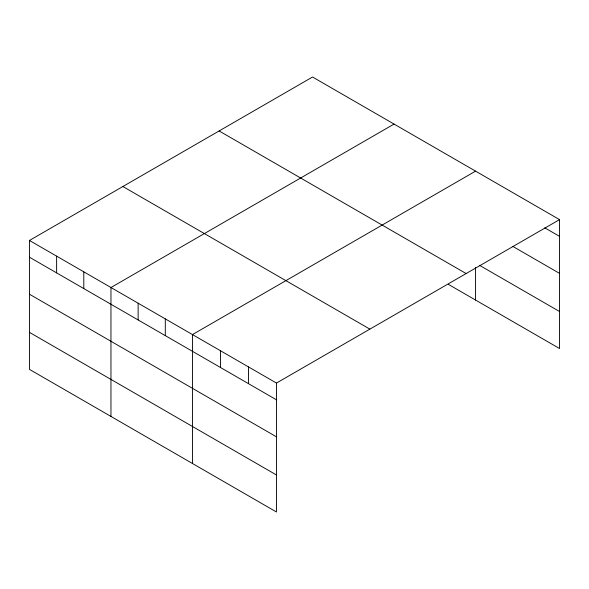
<?xml version="1.0" encoding="UTF-8"?>
<svg xmlns="http://www.w3.org/2000/svg" width="589" height="589" viewBox="0 0 589 589"><rect width="100%" height="100%" fill="white"/><g stroke="black" fill="none" stroke-linecap="round" stroke-linejoin="round"><path stroke-width="0.88" d="M29.45 240.459L276.455 383.064L276.455 511.988L29.45 369.377L29.45 240.459L312.545 77.012L559.55 219.623L559.55 348.541L448.398 284.369M394.056 124.073L110.96 287.52L110.96 416.438M475.566 171.134L192.478 334.581L192.478 463.499M276.455 383.064L559.55 219.623M544.773 227.833L559.55 236.366M512.894 246.445L559.55 273.384M479.453 265.286L559.55 311.522M219.123 130.949L466.127 273.561M122.873 186.522L369.877 329.126M29.45 257.202L276.455 399.806M29.45 294.22L276.455 436.824M29.45 332.358L276.455 474.97M475.566 267.553L475.566 300.059M248.462 366.903L248.462 383.645M220.47 350.742L220.47 367.484M165.303 318.892L165.303 335.634M138.135 303.202L138.135 319.945M83.793 271.831L83.793 288.573M56.618 256.141L56.618 272.884"/></g></svg>
